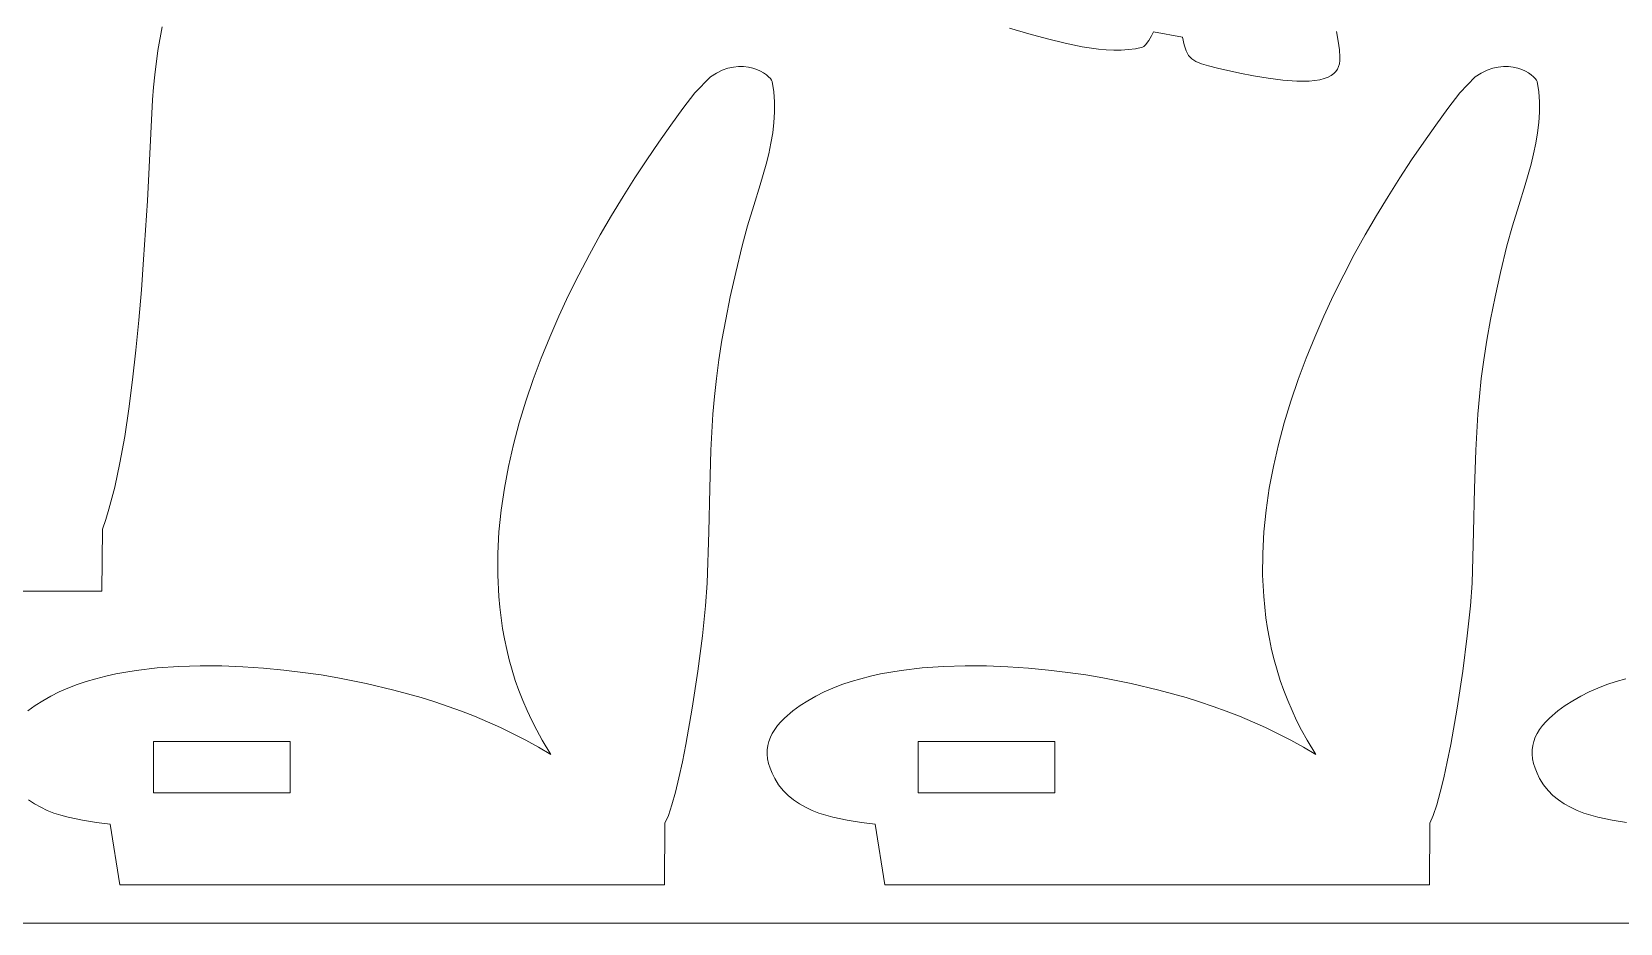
# Model space of a CAD drawing. Header units: centimetres. Extents: x -43.9 to 43.9, y -33.6 to 33.6.
# Drawn here: x 22.96 to 32.36, y -33.57 to -28.29 of the extents above; entities that cross this region are included whole.
import ezdxf

# ---------------------------------------------------------------- set-up
doc = ezdxf.new("R2010")
doc.units = ezdxf.units.CM
doc.header["$MEASUREMENT"] = 0
doc.layers.add('Camada 1', color=7, linetype='Continuous')

msp = doc.modelspace()

# ---------------------------------------------------------------- linework, layer by layer
at = {"layer": 'Camada 1', "color": 3, "lineweight": 9}
for points in [[(23.70481, -28.40432), (23.70481, -28.40432), (23.72972, -28.26407), (23.72972, -28.26407)], [(28.74669, -28.2717), (28.74669, -28.2717), (28.86083, -28.30511), (28.86083, -28.30511)], [(28.86083, -28.30511), (28.86083, -28.30511), (28.97051, -28.33554), (28.97051, -28.33554)], [(29.58768, -28.31684), (29.58768, -28.31684), (29.59862, -28.2951), (29.59862, -28.2951)], [(29.59862, -28.2951), (29.59862, -28.2951), (29.77095, -28.32548), (29.77095, -28.32548)], [(30.69149, -28.34993), (30.69149, -28.34993), (30.68169, -28.29251), (30.68169, -28.29251)], [(28.97051, -28.33554), (28.97051, -28.33554), (29.07568, -28.36175), (29.07568, -28.36175)], [(29.07568, -28.36175), (29.07568, -28.36175), (29.17632, -28.38248), (29.17632, -28.38248)], [(29.17632, -28.38248), (29.17632, -28.38248), (29.27239, -28.39649), (29.27239, -28.39649)], [(29.27239, -28.39649), (29.27239, -28.39649), (29.31871, -28.40057), (29.31871, -28.40057)], [(29.40786, -28.40212), (29.40786, -28.40212), (29.4507, -28.39928), (29.4507, -28.39928)], [(29.4507, -28.39928), (29.4507, -28.39928), (29.49236, -28.3938), (29.49236, -28.3938)], [(29.49236, -28.3938), (29.49236, -28.3938), (29.53287, -28.38555), (29.53287, -28.38555)], [(29.53287, -28.38555), (29.53287, -28.38555), (29.54147, -28.38098), (29.54147, -28.38098)], [(29.54147, -28.38098), (29.54147, -28.38098), (29.55095, -28.37201), (29.55095, -28.37201)], [(29.55095, -28.37201), (29.55095, -28.37201), (29.57051, -28.3458), (29.57051, -28.3458)], [(29.57051, -28.3458), (29.57051, -28.3458), (29.58768, -28.31684), (29.58768, -28.31684)], [(29.77095, -28.32548), (29.77095, -28.32548), (29.78121, -28.37152), (29.78121, -28.37152)], [(29.78121, -28.37152), (29.78121, -28.37152), (29.79254, -28.40707), (29.79254, -28.40707)], [(30.69899, -28.40062), (30.69899, -28.40062), (30.69149, -28.34993), (30.69149, -28.34993)], [(23.6857, -28.5488), (23.6857, -28.5488), (23.70481, -28.40432), (23.70481, -28.40432)], [(29.31871, -28.40057), (29.31871, -28.40057), (29.36387, -28.4025), (29.36387, -28.4025)], [(29.36387, -28.4025), (29.36387, -28.4025), (29.40786, -28.40212), (29.40786, -28.40212)], [(29.79254, -28.40707), (29.79254, -28.40707), (29.80664, -28.43408), (29.80664, -28.43408)], [(29.80664, -28.43408), (29.80664, -28.43408), (29.81527, -28.445), (29.81527, -28.445)], [(29.81527, -28.445), (29.81527, -28.445), (29.82523, -28.45452), (29.82523, -28.45452)], [(29.82523, -28.45452), (29.82523, -28.45452), (29.84998, -28.47032), (29.84998, -28.47032)], [(29.84998, -28.47032), (29.84998, -28.47032), (29.88264, -28.48348), (29.88264, -28.48348)], [(29.88264, -28.48348), (29.88264, -28.48348), (29.92487, -28.49593), (29.92487, -28.49593)], [(30.69451, -28.49963), (30.69451, -28.49963), (30.69906, -28.48287), (30.69906, -28.48287)], [(30.70219, -28.44485), (30.70219, -28.44485), (30.69899, -28.40062), (30.69899, -28.40062)], [(30.69906, -28.48287), (30.69906, -28.48287), (30.70153, -28.46462), (30.70153, -28.46462)], [(30.70153, -28.46462), (30.70153, -28.46462), (30.70219, -28.44485), (30.70219, -28.44485)], [(23.67871, -28.62263), (23.67871, -28.62263), (23.6857, -28.5488), (23.6857, -28.5488)], [(26.9755, -28.56137), (26.9755, -28.56137), (26.88381, -28.6546), (26.88381, -28.6546)], [(27.01081, -28.53877), (27.01081, -28.53877), (26.9755, -28.56137), (26.9755, -28.56137)], [(27.04538, -28.52175), (27.04538, -28.52175), (27.01081, -28.53877), (27.01081, -28.53877)], [(27.07903, -28.50983), (27.07903, -28.50983), (27.04538, -28.52175), (27.04538, -28.52175)], [(27.11154, -28.50248), (27.11154, -28.50248), (27.07903, -28.50983), (27.07903, -28.50983)], [(27.14273, -28.49921), (27.14273, -28.49921), (27.11154, -28.50248), (27.11154, -28.50248)], [(27.17239, -28.49952), (27.17239, -28.49952), (27.14273, -28.49921), (27.14273, -28.49921)], [(27.20032, -28.5029), (27.20032, -28.5029), (27.17239, -28.49952), (27.17239, -28.49952)], [(27.22633, -28.50885), (27.22633, -28.50885), (27.20032, -28.5029), (27.20032, -28.5029)], [(27.2502, -28.51687), (27.2502, -28.51687), (27.22633, -28.50885), (27.22633, -28.50885)], [(27.27174, -28.52645), (27.27174, -28.52645), (27.2502, -28.51687), (27.2502, -28.51687)], [(27.29076, -28.53709), (27.29076, -28.53709), (27.27174, -28.52645), (27.27174, -28.52645)], [(27.30705, -28.54828), (27.30705, -28.54828), (27.29076, -28.53709), (27.29076, -28.53709)], [(27.32042, -28.55953), (27.32042, -28.55953), (27.30705, -28.54828), (27.30705, -28.54828)], [(27.33066, -28.57034), (27.33066, -28.57034), (27.32042, -28.55953), (27.32042, -28.55953)], [(27.33757, -28.58018), (27.33757, -28.58018), (27.33066, -28.57034), (27.33066, -28.57034)], [(27.34095, -28.58858), (27.34095, -28.58858), (27.33757, -28.58018), (27.33757, -28.58018)], [(29.92487, -28.49593), (29.92487, -28.49593), (29.9784, -28.50962), (29.9784, -28.50962)], [(29.9784, -28.50962), (29.9784, -28.50962), (30.10971, -28.53943), (30.10971, -28.53943)], [(30.10971, -28.53943), (30.10971, -28.53943), (30.19102, -28.55514), (30.19102, -28.55514)], [(30.19102, -28.55514), (30.19102, -28.55514), (30.27709, -28.56924), (30.27709, -28.56924)], [(30.27709, -28.56924), (30.27709, -28.56924), (30.36362, -28.58014), (30.36362, -28.58014)], [(30.36362, -28.58014), (30.36362, -28.58014), (30.44636, -28.58626), (30.44636, -28.58626)], [(30.44636, -28.58626), (30.44636, -28.58626), (30.48498, -28.58703), (30.48498, -28.58703)], [(30.48498, -28.58703), (30.48498, -28.58703), (30.52104, -28.586), (30.52104, -28.586)], [(30.52104, -28.586), (30.52104, -28.586), (30.55401, -28.58298), (30.55401, -28.58298)], [(30.55401, -28.58298), (30.55401, -28.58298), (30.58338, -28.57775), (30.58338, -28.57775)], [(30.58338, -28.57775), (30.58338, -28.57775), (30.6095, -28.57058), (30.6095, -28.57058)], [(30.6095, -28.57058), (30.6095, -28.57058), (30.63179, -28.56211), (30.63179, -28.56211)], [(30.63179, -28.56211), (30.63179, -28.56211), (30.6505, -28.55234), (30.6505, -28.55234)], [(30.6505, -28.55234), (30.6505, -28.55234), (30.66587, -28.54125), (30.66587, -28.54125)], [(30.66587, -28.54125), (30.66587, -28.54125), (30.67816, -28.52878), (30.67816, -28.52878)], [(30.67816, -28.52878), (30.67816, -28.52878), (30.68762, -28.51492), (30.68762, -28.51492)], [(30.68762, -28.51492), (30.68762, -28.51492), (30.69451, -28.49963), (30.69451, -28.49963)], [(31.50392, -28.56135), (31.50392, -28.56135), (31.41223, -28.65459), (31.41223, -28.65459)], [(31.53922, -28.53876), (31.53922, -28.53876), (31.50392, -28.56135), (31.50392, -28.56135)], [(31.57379, -28.52175), (31.57379, -28.52175), (31.53922, -28.53876), (31.53922, -28.53876)], [(31.60743, -28.50983), (31.60743, -28.50983), (31.57379, -28.52175), (31.57379, -28.52175)], [(31.63996, -28.50247), (31.63996, -28.50247), (31.60743, -28.50983), (31.60743, -28.50983)], [(31.67115, -28.49921), (31.67115, -28.49921), (31.63996, -28.50247), (31.63996, -28.50247)], [(31.7008, -28.49952), (31.7008, -28.49952), (31.67115, -28.49921), (31.67115, -28.49921)], [(31.72873, -28.5029), (31.72873, -28.5029), (31.7008, -28.49952), (31.7008, -28.49952)], [(31.75473, -28.50885), (31.75473, -28.50885), (31.72873, -28.5029), (31.72873, -28.5029)], [(31.77862, -28.51686), (31.77862, -28.51686), (31.75473, -28.50885), (31.75473, -28.50885)], [(31.80015, -28.52644), (31.80015, -28.52644), (31.77862, -28.51686), (31.77862, -28.51686)], [(31.81918, -28.53708), (31.81918, -28.53708), (31.80015, -28.52644), (31.80015, -28.52644)], [(31.83547, -28.54828), (31.83547, -28.54828), (31.81918, -28.53708), (31.81918, -28.53708)], [(31.84884, -28.55952), (31.84884, -28.55952), (31.83547, -28.54828), (31.83547, -28.54828)], [(31.85907, -28.57033), (31.85907, -28.57033), (31.84884, -28.55952), (31.84884, -28.55952)], [(31.86598, -28.58018), (31.86598, -28.58018), (31.85907, -28.57033), (31.85907, -28.57033)], [(31.86936, -28.58857), (31.86936, -28.58857), (31.86598, -28.58018), (31.86598, -28.58018)], [(23.67366, -28.69749), (23.67366, -28.69749), (23.67871, -28.62263), (23.67871, -28.62263)], [(26.88381, -28.6546), (26.88381, -28.6546), (26.8126, -28.74853), (26.8126, -28.74853)], [(27.35065, -28.64845), (27.35065, -28.64845), (27.34095, -28.58858), (27.34095, -28.58858)], [(27.35536, -28.70881), (27.35536, -28.70881), (27.35065, -28.64845), (27.35065, -28.64845)], [(31.41223, -28.65459), (31.41223, -28.65459), (31.34102, -28.74853), (31.34102, -28.74853)], [(31.87906, -28.64844), (31.87906, -28.64844), (31.86936, -28.58857), (31.86936, -28.58857)], [(31.88378, -28.70879), (31.88378, -28.70879), (31.87906, -28.64844), (31.87906, -28.64844)], [(23.64213, -29.29461), (23.64213, -29.29461), (23.67366, -28.69749), (23.67366, -28.69749)], [(26.8126, -28.74853), (26.8126, -28.74853), (26.74113, -28.84606), (26.74113, -28.84606)], [(27.35174, -28.83073), (27.35174, -28.83073), (27.35556, -28.7696), (27.35556, -28.7696)], [(27.35556, -28.7696), (27.35556, -28.7696), (27.35536, -28.70881), (27.35536, -28.70881)], [(31.34102, -28.74853), (31.34102, -28.74853), (31.26955, -28.84605), (31.26955, -28.84605)], [(31.88015, -28.83072), (31.88015, -28.83072), (31.88398, -28.76959), (31.88398, -28.76959)], [(31.88398, -28.76959), (31.88398, -28.76959), (31.88378, -28.70879), (31.88378, -28.70879)], [(26.74113, -28.84606), (26.74113, -28.84606), (26.66971, -28.94697), (26.66971, -28.94697)], [(27.34434, -28.89213), (27.34434, -28.89213), (27.35174, -28.83073), (27.35174, -28.83073)], [(31.26955, -28.84605), (31.26955, -28.84605), (31.19813, -28.94697), (31.19813, -28.94697)], [(31.87276, -28.89211), (31.87276, -28.89211), (31.88015, -28.83072), (31.88015, -28.83072)], [(26.66971, -28.94697), (26.66971, -28.94697), (26.59863, -29.0511), (26.59863, -29.0511)], [(27.32074, -29.01537), (27.32074, -29.01537), (27.33386, -28.9537), (27.33386, -28.9537)], [(27.33386, -28.9537), (27.33386, -28.9537), (27.34434, -28.89213), (27.34434, -28.89213)], [(31.19813, -28.94697), (31.19813, -28.94697), (31.12705, -29.05111), (31.12705, -29.05111)], [(31.84916, -29.01537), (31.84916, -29.01537), (31.86227, -28.9537), (31.86227, -28.9537)], [(31.86227, -28.9537), (31.86227, -28.9537), (31.87276, -28.89211), (31.87276, -28.89211)], [(26.59863, -29.0511), (26.59863, -29.0511), (26.5282, -29.15823), (26.5282, -29.15823)], [(27.30549, -29.07708), (27.30549, -29.07708), (27.32074, -29.01537), (27.32074, -29.01537)], [(31.12705, -29.05111), (31.12705, -29.05111), (31.05663, -29.15825), (31.05663, -29.15825)], [(31.8339, -29.07708), (31.8339, -29.07708), (31.84916, -29.01537), (31.84916, -29.01537)], [(27.27042, -29.2002), (27.27042, -29.2002), (27.30549, -29.07708), (27.30549, -29.07708)], [(31.79883, -29.2002), (31.79883, -29.2002), (31.8339, -29.07708), (31.8339, -29.07708)], [(26.5282, -29.15823), (26.5282, -29.15823), (26.45873, -29.26819), (26.45873, -29.26819)], [(27.23243, -29.32244), (27.23243, -29.32244), (27.27042, -29.2002), (27.27042, -29.2002)], [(31.05663, -29.15825), (31.05663, -29.15825), (30.98715, -29.2682), (30.98715, -29.2682)], [(31.76085, -29.32244), (31.76085, -29.32244), (31.79883, -29.2002), (31.79883, -29.2002)], [(23.62021, -29.64164), (23.62021, -29.64164), (23.64213, -29.29461), (23.64213, -29.29461)], [(26.45873, -29.26819), (26.45873, -29.26819), (26.39051, -29.38078), (26.39051, -29.38078)], [(27.19529, -29.44317), (27.19529, -29.44317), (27.23243, -29.32244), (27.23243, -29.32244)], [(30.98715, -29.2682), (30.98715, -29.2682), (30.91894, -29.38079), (30.91894, -29.38079)], [(31.72371, -29.44316), (31.72371, -29.44316), (31.76085, -29.32244), (31.76085, -29.32244)], [(26.39051, -29.38078), (26.39051, -29.38078), (26.32386, -29.4958), (26.32386, -29.4958)], [(30.91894, -29.38079), (30.91894, -29.38079), (30.85227, -29.49581), (30.85227, -29.49581)], [(26.32386, -29.4958), (26.32386, -29.4958), (26.25906, -29.61306), (26.25906, -29.61306)], [(27.1628, -29.5617), (27.1628, -29.5617), (27.19529, -29.44317), (27.19529, -29.44317)], [(30.85227, -29.49581), (30.85227, -29.49581), (30.78748, -29.61308), (30.78748, -29.61308)], [(31.69121, -29.56169), (31.69121, -29.56169), (31.72371, -29.44316), (31.72371, -29.44316)], [(26.25906, -29.61306), (26.25906, -29.61306), (26.19643, -29.73237), (26.19643, -29.73237)], [(27.12518, -29.71894), (27.12518, -29.71894), (27.1628, -29.5617), (27.1628, -29.5617)], [(30.78748, -29.61308), (30.78748, -29.61308), (30.72485, -29.73238), (30.72485, -29.73238)], [(31.65358, -29.71893), (31.65358, -29.71893), (31.69121, -29.56169), (31.69121, -29.56169)], [(23.60691, -29.82043), (23.60691, -29.82043), (23.62021, -29.64164), (23.62021, -29.64164)], [(26.19643, -29.73237), (26.19643, -29.73237), (26.13627, -29.85354), (26.13627, -29.85354)], [(27.09312, -29.86307), (27.09312, -29.86307), (27.12518, -29.71894), (27.12518, -29.71894)], [(30.72485, -29.73238), (30.72485, -29.73238), (30.66468, -29.85355), (30.66468, -29.85355)], [(31.62154, -29.86306), (31.62154, -29.86306), (31.65358, -29.71893), (31.65358, -29.71893)], [(23.59175, -30.00016), (23.59175, -30.00016), (23.60691, -29.82043), (23.60691, -29.82043)], [(26.13627, -29.85354), (26.13627, -29.85354), (26.07887, -29.97637), (26.07887, -29.97637)], [(27.06614, -29.99598), (27.06614, -29.99598), (27.09312, -29.86307), (27.09312, -29.86307)], [(30.66468, -29.85355), (30.66468, -29.85355), (30.60729, -29.97638), (30.60729, -29.97638)], [(31.59456, -29.99597), (31.59456, -29.99597), (31.62154, -29.86306), (31.62154, -29.86306)], [(26.07887, -29.97637), (26.07887, -29.97637), (26.02455, -30.10068), (26.02455, -30.10068)], [(27.04375, -30.11955), (27.04375, -30.11955), (27.06614, -29.99598), (27.06614, -29.99598)], [(30.60729, -29.97638), (30.60729, -29.97638), (30.55296, -30.10068), (30.55296, -30.10068)], [(31.57216, -30.11954), (31.57216, -30.11954), (31.59456, -29.99597), (31.59456, -29.99597)], [(23.57449, -30.17885), (23.57449, -30.17885), (23.59175, -30.00016), (23.59175, -30.00016)], [(23.55492, -30.35458), (23.55492, -30.35458), (23.57449, -30.17885), (23.57449, -30.17885)], [(26.02455, -30.10068), (26.02455, -30.10068), (25.97361, -30.22626), (25.97361, -30.22626)], [(27.02547, -30.23565), (27.02547, -30.23565), (27.04375, -30.11955), (27.04375, -30.11955)], [(30.55296, -30.10068), (30.55296, -30.10068), (30.50202, -30.22627), (30.50202, -30.22627)], [(31.55388, -30.23564), (31.55388, -30.23564), (31.57216, -30.11954), (31.57216, -30.11954)], [(25.97361, -30.22626), (25.97361, -30.22626), (25.92634, -30.35293), (25.92634, -30.35293)], [(27.01081, -30.34615), (27.01081, -30.34615), (27.02547, -30.23565), (27.02547, -30.23565)], [(30.50202, -30.22627), (30.50202, -30.22627), (30.45475, -30.35293), (30.45475, -30.35293)], [(31.53922, -30.34614), (31.53922, -30.34614), (31.55388, -30.23564), (31.55388, -30.23564)], [(23.53281, -30.52536), (23.53281, -30.52536), (23.55492, -30.35458), (23.55492, -30.35458)], [(25.92634, -30.35293), (25.92634, -30.35293), (25.88306, -30.48049), (25.88306, -30.48049)], [(26.99928, -30.45293), (26.99928, -30.45293), (27.01081, -30.34615), (27.01081, -30.34615)], [(30.45475, -30.35293), (30.45475, -30.35293), (30.41147, -30.4805), (30.41147, -30.4805)], [(31.52769, -30.45293), (31.52769, -30.45293), (31.53922, -30.34614), (31.53922, -30.34614)], [(26.9904, -30.55789), (26.9904, -30.55789), (26.99928, -30.45293), (26.99928, -30.45293)], [(31.51881, -30.55789), (31.51881, -30.55789), (31.52769, -30.45293), (31.52769, -30.45293)], [(23.50794, -30.68929), (23.50794, -30.68929), (23.53281, -30.52536), (23.53281, -30.52536)], [(25.88306, -30.48049), (25.88306, -30.48049), (25.84406, -30.60876), (25.84406, -30.60876)], [(26.98368, -30.66288), (26.98368, -30.66288), (26.9904, -30.55789), (26.9904, -30.55789)], [(30.41147, -30.4805), (30.41147, -30.4805), (30.37248, -30.60876), (30.37248, -30.60876)], [(31.51209, -30.66287), (31.51209, -30.66287), (31.51881, -30.55789), (31.51881, -30.55789)], [(25.84406, -30.60876), (25.84406, -30.60876), (25.80966, -30.73754), (25.80966, -30.73754)], [(30.37248, -30.60876), (30.37248, -30.60876), (30.33806, -30.73754), (30.33806, -30.73754)], [(23.48006, -30.84438), (23.48006, -30.84438), (23.50794, -30.68929), (23.50794, -30.68929)], [(25.80966, -30.73754), (25.80966, -30.73754), (25.78013, -30.86663), (25.78013, -30.86663)], [(26.97863, -30.76978), (26.97863, -30.76978), (26.98368, -30.66288), (26.98368, -30.66288)], [(30.33806, -30.73754), (30.33806, -30.73754), (30.30854, -30.86662), (30.30854, -30.86662)], [(31.50703, -30.76978), (31.50703, -30.76978), (31.51209, -30.66287), (31.51209, -30.66287)], [(23.44895, -30.98869), (23.44895, -30.98869), (23.48006, -30.84438), (23.48006, -30.84438)], [(26.9716, -30.99685), (26.9716, -30.99685), (26.97863, -30.76978), (26.97863, -30.76978)], [(31.50001, -30.99685), (31.50001, -30.99685), (31.50703, -30.76978), (31.50703, -30.76978)], [(25.78013, -30.86663), (25.78013, -30.86663), (25.75581, -30.99584), (25.75581, -30.99584)], [(30.30854, -30.86662), (30.30854, -30.86662), (30.28421, -30.99584), (30.28421, -30.99584)], [(23.4144, -31.12028), (23.4144, -31.12028), (23.44895, -30.98869), (23.44895, -30.98869)], [(25.75581, -30.99584), (25.75581, -30.99584), (25.73699, -31.12499), (25.73699, -31.12499)], [(26.96543, -31.25412), (26.96543, -31.25412), (26.9716, -30.99685), (26.9716, -30.99685)], [(30.28421, -30.99584), (30.28421, -30.99584), (30.26539, -31.12499), (30.26539, -31.12499)], [(31.49385, -31.25412), (31.49385, -31.25412), (31.50001, -30.99685), (31.50001, -30.99685)], [(23.39576, -31.18069), (23.39576, -31.18069), (23.4144, -31.12028), (23.4144, -31.12028)], [(25.73699, -31.12499), (25.73699, -31.12499), (25.72397, -31.25388), (25.72397, -31.25388)], [(30.26539, -31.12499), (30.26539, -31.12499), (30.25237, -31.25387), (30.25237, -31.25387)], [(23.37617, -31.23719), (23.37617, -31.23719), (23.39576, -31.18069), (23.39576, -31.18069)], [(23.37291, -31.60462), (23.37291, -31.60462), (23.37617, -31.23719), (23.37617, -31.23719)], [(25.72397, -31.25388), (25.72397, -31.25388), (25.71704, -31.38232), (25.71704, -31.38232)], [(26.95622, -31.55659), (26.95622, -31.55659), (26.96543, -31.25412), (26.96543, -31.25412)], [(30.25237, -31.25387), (30.25237, -31.25387), (30.24544, -31.38231), (30.24544, -31.38231)], [(31.48464, -31.55659), (31.48464, -31.55659), (31.49385, -31.25412), (31.49385, -31.25412)], [(25.71704, -31.38232), (25.71704, -31.38232), (25.71652, -31.5101), (25.71652, -31.5101)], [(30.24544, -31.38231), (30.24544, -31.38231), (30.24492, -31.51009), (30.24492, -31.51009)], [(25.71652, -31.5101), (25.71652, -31.5101), (25.72272, -31.63705), (25.72272, -31.63705)], [(26.94689, -31.69117), (26.94689, -31.69117), (26.95622, -31.55659), (26.95622, -31.55659)], [(30.24492, -31.51009), (30.24492, -31.51009), (30.25112, -31.63704), (30.25112, -31.63704)], [(31.4753, -31.69117), (31.4753, -31.69117), (31.48464, -31.55659), (31.48464, -31.55659)], [(20.15028, -31.60462), (20.15028, -31.60462), (23.37291, -31.60462), (23.37291, -31.60462)], [(25.72272, -31.63705), (25.72272, -31.63705), (25.72842, -31.70016), (25.72842, -31.70016)], [(30.25112, -31.63704), (30.25112, -31.63704), (30.25682, -31.70014), (30.25682, -31.70014)], [(25.72842, -31.70016), (25.72842, -31.70016), (25.73591, -31.76296), (25.73591, -31.76296)], [(25.73591, -31.76296), (25.73591, -31.76296), (25.74524, -31.82549), (25.74524, -31.82549)], [(26.92783, -31.87017), (26.92783, -31.87017), (26.94689, -31.69117), (26.94689, -31.69117)], [(30.25682, -31.70014), (30.25682, -31.70014), (30.26432, -31.76295), (30.26432, -31.76295)], [(30.26432, -31.76295), (30.26432, -31.76295), (30.27365, -31.82546), (30.27365, -31.82546)], [(31.45624, -31.87017), (31.45624, -31.87017), (31.4753, -31.69117), (31.4753, -31.69117)], [(25.74524, -31.82549), (25.74524, -31.82549), (25.75643, -31.88766), (25.75643, -31.88766)], [(26.90078, -32.07754), (26.90078, -32.07754), (26.92783, -31.87017), (26.92783, -31.87017)], [(30.27365, -31.82546), (30.27365, -31.82546), (30.28483, -31.88765), (30.28483, -31.88765)], [(31.4292, -32.07754), (31.4292, -32.07754), (31.45624, -31.87017), (31.45624, -31.87017)], [(25.75643, -31.88766), (25.75643, -31.88766), (25.76953, -31.94949), (25.76953, -31.94949)], [(25.76953, -31.94949), (25.76953, -31.94949), (25.78456, -32.01094), (25.78456, -32.01094)], [(30.28483, -31.88765), (30.28483, -31.88765), (30.29793, -31.94947), (30.29793, -31.94947)], [(30.29793, -31.94947), (30.29793, -31.94947), (30.31298, -32.01093), (30.31298, -32.01093)], [(23.70109, -32.05912), (23.70109, -32.05912), (23.57637, -32.07389), (23.57637, -32.07389)], [(23.82776, -32.05006), (23.82776, -32.05006), (23.70109, -32.05912), (23.70109, -32.05912)], [(23.95522, -32.0462), (23.95522, -32.0462), (23.82776, -32.05006), (23.82776, -32.05006)], [(24.08229, -32.04696), (24.08229, -32.04696), (23.95522, -32.0462), (23.95522, -32.0462)], [(24.20778, -32.05179), (24.20778, -32.05179), (24.08229, -32.04696), (24.08229, -32.04696)], [(24.33051, -32.06014), (24.33051, -32.06014), (24.20778, -32.05179), (24.20778, -32.05179)], [(24.44932, -32.07148), (24.44932, -32.07148), (24.33051, -32.06014), (24.33051, -32.06014)], [(25.78456, -32.01094), (25.78456, -32.01094), (25.80159, -32.07198), (25.80159, -32.07198)], [(28.2295, -32.05911), (28.2295, -32.05911), (28.10479, -32.07389), (28.10479, -32.07389)], [(28.35619, -32.05006), (28.35619, -32.05006), (28.2295, -32.05911), (28.2295, -32.05911)], [(28.48365, -32.04618), (28.48365, -32.04618), (28.35619, -32.05006), (28.35619, -32.05006)], [(28.61072, -32.04693), (28.61072, -32.04693), (28.48365, -32.04618), (28.48365, -32.04618)], [(28.73621, -32.05177), (28.73621, -32.05177), (28.61072, -32.04693), (28.61072, -32.04693)], [(28.85895, -32.06013), (28.85895, -32.06013), (28.73621, -32.05177), (28.73621, -32.05177)], [(28.97775, -32.07146), (28.97775, -32.07146), (28.85895, -32.06013), (28.85895, -32.06013)], [(30.31298, -32.01093), (30.31298, -32.01093), (30.32999, -32.07197), (30.32999, -32.07197)], [(23.22579, -32.15808), (23.22579, -32.15808), (23.17233, -32.17866), (23.17233, -32.17866)], [(23.28091, -32.13949), (23.28091, -32.13949), (23.22579, -32.15808), (23.22579, -32.15808)], [(23.33754, -32.12282), (23.33754, -32.12282), (23.28091, -32.13949), (23.28091, -32.13949)], [(23.39555, -32.10799), (23.39555, -32.10799), (23.33754, -32.12282), (23.33754, -32.12282)], [(23.4548, -32.09495), (23.4548, -32.09495), (23.39555, -32.10799), (23.39555, -32.10799)], [(23.51512, -32.0836), (23.51512, -32.0836), (23.4548, -32.09495), (23.4548, -32.09495)], [(23.57637, -32.07389), (23.57637, -32.07389), (23.51512, -32.0836), (23.51512, -32.0836)], [(24.56301, -32.08524), (24.56301, -32.08524), (24.44932, -32.07148), (24.44932, -32.07148)], [(24.67042, -32.10088), (24.67042, -32.10088), (24.56301, -32.08524), (24.56301, -32.08524)], [(24.77036, -32.11785), (24.77036, -32.11785), (24.67042, -32.10088), (24.67042, -32.10088)], [(24.93761, -32.15115), (24.93761, -32.15115), (24.77036, -32.11785), (24.77036, -32.11785)], [(25.10206, -32.19003), (25.10206, -32.19003), (24.93761, -32.15115), (24.93761, -32.15115)], [(25.80159, -32.07198), (25.80159, -32.07198), (25.82062, -32.1326), (25.82062, -32.1326)], [(25.82062, -32.1326), (25.82062, -32.1326), (25.84172, -32.19278), (25.84172, -32.19278)], [(26.86749, -32.29726), (26.86749, -32.29726), (26.90078, -32.07754), (26.90078, -32.07754)], [(27.75419, -32.15809), (27.75419, -32.15809), (27.70074, -32.17866), (27.70074, -32.17866)], [(27.80931, -32.1395), (27.80931, -32.1395), (27.75419, -32.15809), (27.75419, -32.15809)], [(27.86594, -32.12283), (27.86594, -32.12283), (27.80931, -32.1395), (27.80931, -32.1395)], [(27.92397, -32.10801), (27.92397, -32.10801), (27.86594, -32.12283), (27.86594, -32.12283)], [(27.98321, -32.09495), (27.98321, -32.09495), (27.92397, -32.10801), (27.92397, -32.10801)], [(28.04353, -32.0836), (28.04353, -32.0836), (27.98321, -32.09495), (27.98321, -32.09495)], [(28.10479, -32.07389), (28.10479, -32.07389), (28.04353, -32.0836), (28.04353, -32.0836)], [(29.09144, -32.08523), (29.09144, -32.08523), (28.97775, -32.07146), (28.97775, -32.07146)], [(29.19884, -32.10088), (29.19884, -32.10088), (29.09144, -32.08523), (29.09144, -32.08523)], [(29.29877, -32.11785), (29.29877, -32.11785), (29.19884, -32.10088), (29.19884, -32.10088)], [(29.46608, -32.15118), (29.46608, -32.15118), (29.29877, -32.11785), (29.29877, -32.11785)], [(29.63053, -32.19006), (29.63053, -32.19006), (29.46608, -32.15118), (29.46608, -32.15118)], [(30.32999, -32.07197), (30.32999, -32.07197), (30.34903, -32.1326), (30.34903, -32.1326)], [(30.34903, -32.1326), (30.34903, -32.1326), (30.37012, -32.19277), (30.37012, -32.19277)], [(31.3959, -32.29725), (31.3959, -32.29725), (31.4292, -32.07754), (31.4292, -32.07754)], [(32.2826, -32.15809), (32.2826, -32.15809), (32.22916, -32.17866), (32.22916, -32.17866)], [(32.33772, -32.1395), (32.33772, -32.1395), (32.2826, -32.15809), (32.2826, -32.15809)], [(32.39437, -32.12283), (32.39437, -32.12283), (32.33772, -32.1395), (32.33772, -32.1395)], [(23.02348, -32.25294), (23.02348, -32.25294), (22.97818, -32.28211), (22.97818, -32.28211)], [(23.07104, -32.22601), (23.07104, -32.22601), (23.02348, -32.25294), (23.02348, -32.25294)], [(23.12071, -32.20127), (23.12071, -32.20127), (23.07104, -32.22601), (23.07104, -32.22601)], [(23.17233, -32.17866), (23.17233, -32.17866), (23.12071, -32.20127), (23.12071, -32.20127)], [(25.26372, -32.23503), (25.26372, -32.23503), (25.10206, -32.19003), (25.10206, -32.19003)], [(25.34352, -32.26), (25.34352, -32.26), (25.26372, -32.23503), (25.26372, -32.23503)], [(25.84172, -32.19278), (25.84172, -32.19278), (25.8649, -32.25247), (25.8649, -32.25247)], [(25.8649, -32.25247), (25.8649, -32.25247), (25.89022, -32.31167), (25.89022, -32.31167)], [(27.55189, -32.25294), (27.55189, -32.25294), (27.50659, -32.28211), (27.50659, -32.28211)], [(27.59944, -32.22601), (27.59944, -32.22601), (27.55189, -32.25294), (27.55189, -32.25294)], [(27.6491, -32.20128), (27.6491, -32.20128), (27.59944, -32.22601), (27.59944, -32.22601)], [(27.70074, -32.17866), (27.70074, -32.17866), (27.6491, -32.20128), (27.6491, -32.20128)], [(29.79218, -32.23504), (29.79218, -32.23504), (29.63053, -32.19006), (29.63053, -32.19006)], [(29.87196, -32.26), (29.87196, -32.26), (29.79218, -32.23504), (29.79218, -32.23504)], [(30.37012, -32.19277), (30.37012, -32.19277), (30.39331, -32.25247), (30.39331, -32.25247)], [(30.39331, -32.25247), (30.39331, -32.25247), (30.41862, -32.31166), (30.41862, -32.31166)], [(32.0803, -32.25294), (32.0803, -32.25294), (32.035, -32.28211), (32.035, -32.28211)], [(32.12786, -32.22601), (32.12786, -32.22601), (32.0803, -32.25294), (32.0803, -32.25294)], [(32.17753, -32.20128), (32.17753, -32.20128), (32.12786, -32.22601), (32.12786, -32.22601)], [(32.22916, -32.17866), (32.22916, -32.17866), (32.17753, -32.20128), (32.17753, -32.20128)], [(22.97818, -32.28211), (22.97818, -32.28211), (22.93529, -32.31363), (22.93529, -32.31363)], [(25.42265, -32.28672), (25.42265, -32.28672), (25.34352, -32.26), (25.34352, -32.26)], [(25.5011, -32.31524), (25.5011, -32.31524), (25.42265, -32.28672), (25.42265, -32.28672)], [(25.57888, -32.34566), (25.57888, -32.34566), (25.5011, -32.31524), (25.5011, -32.31524)], [(25.65599, -32.37802), (25.65599, -32.37802), (25.57888, -32.34566), (25.57888, -32.34566)], [(25.89022, -32.31167), (25.89022, -32.31167), (25.91771, -32.37034), (25.91771, -32.37034)], [(26.82966, -32.5133), (26.82966, -32.5133), (26.86749, -32.29726), (26.86749, -32.29726)], [(27.4637, -32.31363), (27.4637, -32.31363), (27.4137, -32.3567), (27.4137, -32.3567)], [(27.50659, -32.28211), (27.50659, -32.28211), (27.4637, -32.31363), (27.4637, -32.31363)], [(29.95107, -32.28672), (29.95107, -32.28672), (29.87196, -32.26), (29.87196, -32.26)], [(30.02951, -32.31523), (30.02951, -32.31523), (29.95107, -32.28672), (29.95107, -32.28672)], [(30.10726, -32.34564), (30.10726, -32.34564), (30.02951, -32.31523), (30.02951, -32.31523)], [(30.18437, -32.37799), (30.18437, -32.37799), (30.10726, -32.34564), (30.10726, -32.34564)], [(30.41862, -32.31166), (30.41862, -32.31166), (30.44611, -32.37034), (30.44611, -32.37034)], [(31.35807, -32.51328), (31.35807, -32.51328), (31.3959, -32.29725), (31.3959, -32.29725)], [(31.99211, -32.31363), (31.99211, -32.31363), (31.94211, -32.3567), (31.94211, -32.3567)], [(32.035, -32.28211), (32.035, -32.28211), (31.99211, -32.31363), (31.99211, -32.31363)], [(25.73245, -32.4124), (25.73245, -32.4124), (25.65599, -32.37802), (25.65599, -32.37802)], [(25.80824, -32.44887), (25.80824, -32.44887), (25.73245, -32.4124), (25.73245, -32.4124)], [(25.91771, -32.37034), (25.91771, -32.37034), (25.9474, -32.42847), (25.9474, -32.42847)], [(25.9474, -32.42847), (25.9474, -32.42847), (25.97934, -32.48603), (25.97934, -32.48603)], [(27.35622, -32.42337), (27.35622, -32.42337), (27.34205, -32.44637), (27.34205, -32.44637)], [(27.37294, -32.40079), (27.37294, -32.40079), (27.35622, -32.42337), (27.35622, -32.42337)], [(27.39212, -32.3786), (27.39212, -32.3786), (27.37294, -32.40079), (27.37294, -32.40079)], [(27.4137, -32.3567), (27.4137, -32.3567), (27.39212, -32.3786), (27.39212, -32.3786)], [(30.26082, -32.41236), (30.26082, -32.41236), (30.18437, -32.37799), (30.18437, -32.37799)], [(30.33661, -32.44883), (30.33661, -32.44883), (30.26082, -32.41236), (30.26082, -32.41236)], [(30.44611, -32.37034), (30.44611, -32.37034), (30.47582, -32.42847), (30.47582, -32.42847)], [(30.47582, -32.42847), (30.47582, -32.42847), (30.50775, -32.48603), (30.50775, -32.48603)], [(31.88464, -32.42337), (31.88464, -32.42337), (31.87046, -32.44637), (31.87046, -32.44637)], [(31.90136, -32.40079), (31.90136, -32.40079), (31.88464, -32.42337), (31.88464, -32.42337)], [(31.92055, -32.3786), (31.92055, -32.3786), (31.90136, -32.40079), (31.90136, -32.40079)], [(31.94211, -32.3567), (31.94211, -32.3567), (31.92055, -32.3786), (31.92055, -32.3786)], [(25.88339, -32.4875), (25.88339, -32.4875), (25.80824, -32.44887), (25.80824, -32.44887)], [(25.9579, -32.52836), (25.9579, -32.52836), (25.88339, -32.4875), (25.88339, -32.4875)], [(26.03176, -32.57152), (26.03176, -32.57152), (25.9579, -32.52836), (25.9579, -32.52836)], [(25.97934, -32.48603), (25.97934, -32.48603), (26.03176, -32.57152), (26.03176, -32.57152)], [(26.80959, -32.61491), (26.80959, -32.61491), (26.82966, -32.5133), (26.82966, -32.5133)], [(27.31547, -32.51856), (27.31547, -32.51856), (27.31219, -32.54388), (27.31219, -32.54388)], [(27.32159, -32.4939), (27.32159, -32.4939), (27.31547, -32.51856), (27.31547, -32.51856)], [(27.33047, -32.46986), (27.33047, -32.46986), (27.32159, -32.4939), (27.32159, -32.4939)], [(27.34205, -32.44637), (27.34205, -32.44637), (27.33047, -32.46986), (27.33047, -32.46986)], [(30.41177, -32.48747), (30.41177, -32.48747), (30.33661, -32.44883), (30.33661, -32.44883)], [(30.48629, -32.52834), (30.48629, -32.52834), (30.41177, -32.48747), (30.41177, -32.48747)], [(30.56017, -32.57152), (30.56017, -32.57152), (30.48629, -32.52834), (30.48629, -32.52834)], [(30.50775, -32.48603), (30.50775, -32.48603), (30.56017, -32.57152), (30.56017, -32.57152)], [(31.33801, -32.6149), (31.33801, -32.6149), (31.35807, -32.51328), (31.35807, -32.51328)], [(31.84389, -32.51856), (31.84389, -32.51856), (31.8406, -32.54388), (31.8406, -32.54388)], [(31.85, -32.4939), (31.85, -32.4939), (31.84389, -32.51856), (31.84389, -32.51856)], [(31.85889, -32.46986), (31.85889, -32.46986), (31.85, -32.4939), (31.85, -32.4939)], [(31.87046, -32.44637), (31.87046, -32.44637), (31.85889, -32.46986), (31.85889, -32.46986)], [(26.78904, -32.7096), (26.78904, -32.7096), (26.80959, -32.61491), (26.80959, -32.61491)], [(27.31219, -32.54388), (27.31219, -32.54388), (27.31181, -32.56993), (27.31181, -32.56993)], [(27.31181, -32.56993), (27.31181, -32.56993), (27.31441, -32.59677), (27.31441, -32.59677)], [(27.31441, -32.59677), (27.31441, -32.59677), (27.32009, -32.62447), (27.32009, -32.62447)], [(27.32009, -32.62447), (27.32009, -32.62447), (27.3289, -32.65307), (27.3289, -32.65307)], [(31.31745, -32.70959), (31.31745, -32.70959), (31.33801, -32.6149), (31.33801, -32.6149)], [(31.8406, -32.54388), (31.8406, -32.54388), (31.84022, -32.56993), (31.84022, -32.56993)], [(31.84022, -32.56993), (31.84022, -32.56993), (31.84284, -32.59677), (31.84284, -32.59677)], [(31.84284, -32.59677), (31.84284, -32.59677), (31.8485, -32.62447), (31.8485, -32.62447)], [(31.8485, -32.62447), (31.8485, -32.62447), (31.85731, -32.65307), (31.85731, -32.65307)], [(26.76823, -32.79535), (26.76823, -32.79535), (26.78904, -32.7096), (26.78904, -32.7096)], [(27.3289, -32.65307), (27.3289, -32.65307), (27.3409, -32.68264), (27.3409, -32.68264)], [(27.3409, -32.68264), (27.3409, -32.68264), (27.35621, -32.71325), (27.35621, -32.71325)], [(27.35621, -32.71325), (27.35621, -32.71325), (27.37928, -32.75033), (27.37928, -32.75033)], [(31.29664, -32.79534), (31.29664, -32.79534), (31.31745, -32.70959), (31.31745, -32.70959)], [(31.85731, -32.65307), (31.85731, -32.65307), (31.86933, -32.68264), (31.86933, -32.68264)], [(31.86933, -32.68264), (31.86933, -32.68264), (31.88462, -32.71325), (31.88462, -32.71325)], [(31.88462, -32.71325), (31.88462, -32.71325), (31.90769, -32.75033), (31.90769, -32.75033)], [(26.74737, -32.87015), (26.74737, -32.87015), (26.76823, -32.79535), (26.76823, -32.79535)], [(27.37928, -32.75033), (27.37928, -32.75033), (27.40576, -32.78369), (27.40576, -32.78369)], [(27.40576, -32.78369), (27.40576, -32.78369), (27.43531, -32.81352), (27.43531, -32.81352)], [(27.43531, -32.81352), (27.43531, -32.81352), (27.46763, -32.84008), (27.46763, -32.84008)], [(31.27578, -32.87014), (31.27578, -32.87014), (31.29664, -32.79534), (31.29664, -32.79534)], [(31.90769, -32.75033), (31.90769, -32.75033), (31.93417, -32.78369), (31.93417, -32.78369)], [(31.93417, -32.78369), (31.93417, -32.78369), (31.96373, -32.81352), (31.96373, -32.81352)], [(31.96373, -32.81352), (31.96373, -32.81352), (31.99604, -32.84008), (31.99604, -32.84008)], [(22.93922, -32.84009), (22.93922, -32.84009), (22.97396, -32.86358), (22.97396, -32.86358)], [(22.97396, -32.86358), (22.97396, -32.86358), (23.01079, -32.88423), (23.01079, -32.88423)], [(23.01079, -32.88423), (23.01079, -32.88423), (23.04941, -32.90226), (23.04941, -32.90226)], [(23.04941, -32.90226), (23.04941, -32.90226), (23.08946, -32.9179), (23.08946, -32.9179)], [(26.72667, -32.93201), (26.72667, -32.93201), (26.74737, -32.87015), (26.74737, -32.87015)], [(27.46763, -32.84008), (27.46763, -32.84008), (27.50236, -32.86357), (27.50236, -32.86357)], [(27.50236, -32.86357), (27.50236, -32.86357), (27.53919, -32.88422), (27.53919, -32.88422)], [(27.53919, -32.88422), (27.53919, -32.88422), (27.57781, -32.90226), (27.57781, -32.90226)], [(27.57781, -32.90226), (27.57781, -32.90226), (27.61786, -32.9179), (27.61786, -32.9179)], [(31.25509, -32.932), (31.25509, -32.932), (31.27578, -32.87014), (31.27578, -32.87014)], [(31.99604, -32.84008), (31.99604, -32.84008), (32.03078, -32.86357), (32.03078, -32.86357)], [(32.03078, -32.86357), (32.03078, -32.86357), (32.06762, -32.88422), (32.06762, -32.88422)], [(32.06762, -32.88422), (32.06762, -32.88422), (32.10622, -32.90226), (32.10622, -32.90226)], [(32.10622, -32.90226), (32.10622, -32.90226), (32.14628, -32.9179), (32.14628, -32.9179)], [(23.08946, -32.9179), (23.08946, -32.9179), (23.13064, -32.93137), (23.13064, -32.93137)], [(23.13064, -32.93137), (23.13064, -32.93137), (23.17261, -32.94287), (23.17261, -32.94287)], [(23.17261, -32.94287), (23.17261, -32.94287), (23.25762, -32.96095), (23.25762, -32.96095)], [(23.25762, -32.96095), (23.25762, -32.96095), (23.34191, -32.9739), (23.34191, -32.9739)], [(23.34191, -32.9739), (23.34191, -32.9739), (23.42284, -32.9835), (23.42284, -32.9835)], [(23.42284, -32.9835), (23.42284, -32.9835), (23.47885, -33.34209), (23.47885, -33.34209)], [(26.70386, -33.34234), (26.70386, -33.34234), (26.70637, -32.97892), (26.70637, -32.97892)], [(26.70637, -32.97892), (26.70637, -32.97892), (26.72667, -32.93201), (26.72667, -32.93201)], [(27.61786, -32.9179), (27.61786, -32.9179), (27.65904, -32.93137), (27.65904, -32.93137)], [(27.65904, -32.93137), (27.65904, -32.93137), (27.70102, -32.94287), (27.70102, -32.94287)], [(27.70102, -32.94287), (27.70102, -32.94287), (27.78603, -32.96095), (27.78603, -32.96095)], [(27.78603, -32.96095), (27.78603, -32.96095), (27.87032, -32.9739), (27.87032, -32.9739)], [(27.87032, -32.9739), (27.87032, -32.9739), (27.95125, -32.9835), (27.95125, -32.9835)], [(27.95125, -32.9835), (27.95125, -32.9835), (28.00727, -33.34208), (28.00727, -33.34208)], [(31.23227, -33.34234), (31.23227, -33.34234), (31.23479, -32.97891), (31.23479, -32.97891)], [(31.23479, -32.97891), (31.23479, -32.97891), (31.25509, -32.932), (31.25509, -32.932)], [(32.14628, -32.9179), (32.14628, -32.9179), (32.18746, -32.93137), (32.18746, -32.93137)], [(32.18746, -32.93137), (32.18746, -32.93137), (32.22943, -32.94287), (32.22943, -32.94287)], [(32.22943, -32.94287), (32.22943, -32.94287), (32.31446, -32.96095), (32.31446, -32.96095)], [(32.31446, -32.96095), (32.31446, -32.96095), (32.39874, -32.9739), (32.39874, -32.9739)], [(23.47885, -33.34209), (23.47885, -33.34209), (26.70386, -33.34234), (26.70386, -33.34234)], [(28.00727, -33.34208), (28.00727, -33.34208), (31.23227, -33.34234), (31.23227, -33.34234)]]:
    msp.add_open_spline(points, degree=3, dxfattribs=at)
at = {"layer": 'Camada 1', "lineweight": 9}
for points in [[(23.67795, -32.49451), (23.67795, -32.49451), (23.67795, -32.79796), (23.67795, -32.79796)], [(24.48714, -32.49451), (24.48714, -32.49451), (23.67795, -32.49451), (23.67795, -32.49451)], [(24.48714, -32.79796), (24.48714, -32.79796), (24.48714, -32.49451), (24.48714, -32.49451)], [(29.01555, -32.49451), (29.01555, -32.49451), (28.20637, -32.49451), (28.20637, -32.49451)], [(28.20637, -32.49451), (28.20637, -32.49451), (28.20637, -32.79796), (28.20637, -32.79796)], [(29.01555, -32.79796), (29.01555, -32.79796), (29.01555, -32.49451), (29.01555, -32.49451)], [(23.67795, -32.79796), (23.67795, -32.79796), (24.48714, -32.79796), (24.48714, -32.79796)], [(28.20637, -32.79796), (28.20637, -32.79796), (29.01555, -32.79796), (29.01555, -32.79796)]]:
    msp.add_open_spline(points, degree=3, dxfattribs=at)
at = {"layer": 'Camada 1', "color": 4, "lineweight": 9}
msp.add_open_spline([(-25.07839, -33.57024), (-25.07839, -33.57024), (43.9416, -33.57024), (43.9416, -33.57024)], degree=3, dxfattribs=at)

doc.saveas('drawing.dxf')
